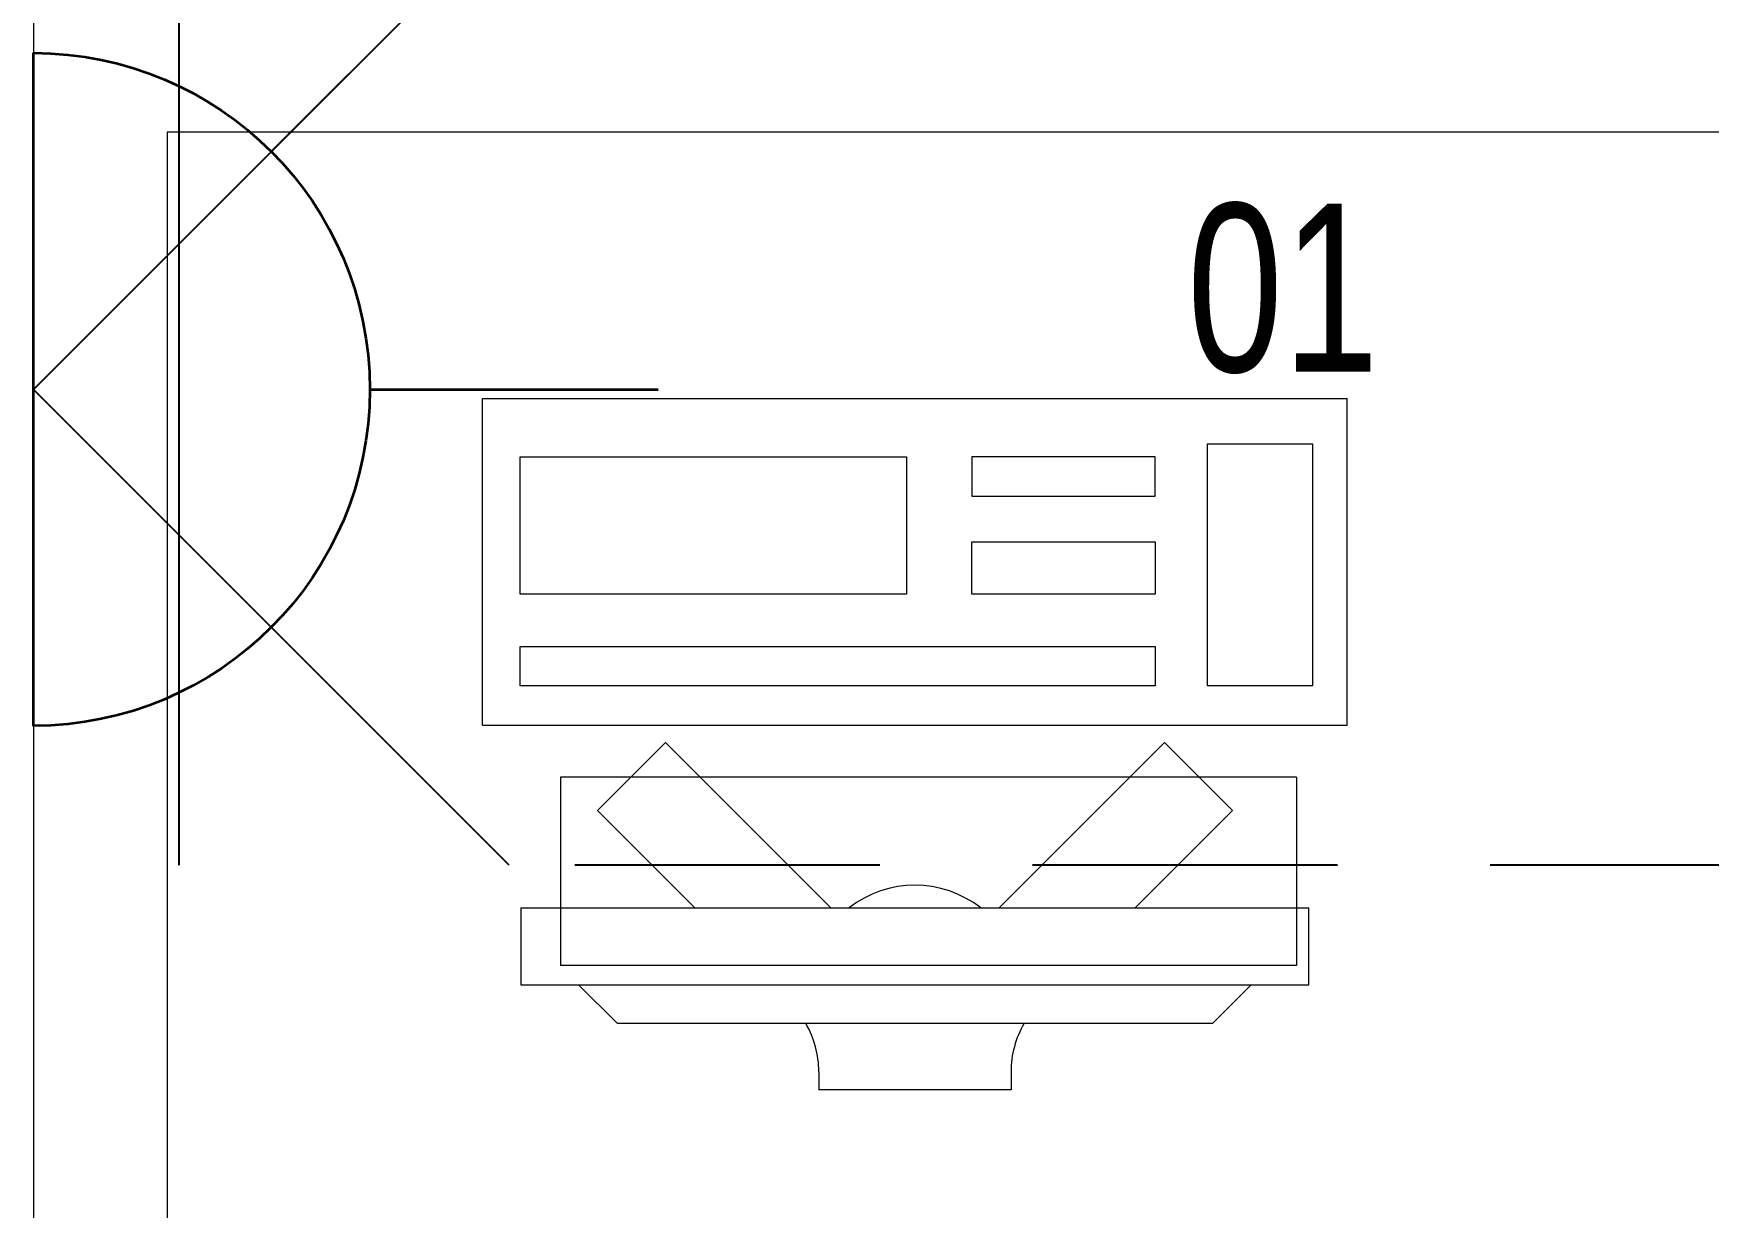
# Model space of a CAD drawing. Header units: inches. Extents: x -12418 to 57169, y -29325 to 19878.
# Drawn here: x 40997 to 41869, y -10051 to -9440 of the extents above; entities that cross this region are included whole.
import ezdxf
from ezdxf.enums import TextEntityAlignment as Align

# ---------------------------------------------------------------- set-up
doc = ezdxf.new("R2010")
doc.units = ezdxf.units.IN
doc.header["$LTSCALE"] = 25
doc.header["$MEASUREMENT"] = 0
doc.linetypes.add('DASHDOT', pattern=[25.4, 12.7, -6.35, 0, -6.35])
doc.linetypes.add('HIDDEN', pattern=[9.525, 6.35, -3.175])
doc.layers.get('0').update_dxf_attribs({"color": 8})
doc.layers.get('Defpoints').update_dxf_attribs({"color": 8})
for name, color, linetype, lineweight in [('00-Ground Floor$0$72_EGR_EQP_TAG', 142, 'Continuous', 5), ('00-Ground Floor$0$LOADING', 253, 'Continuous', 5), ('00-Ground Floor$0$Walls', 251, 'Continuous', 5), ('E-LITE-CLNG-CNDT', 6, 'DASHDOT', 35), ('E-LITE-EXIT-NUMB', 6, 'Continuous', 25), ('E-POWR-FLOR-CNDT', 6, 'HIDDEN', 25), ('E-POWR-WALL @ 100', 4, 'Continuous', 35)]:
    doc.layers.add(name, color=color, linetype=linetype, lineweight=lineweight)
doc.styles.add('00-Ground Floor$0$X3G_ENTITY_257CFD', font='swisscl.ttf', dxfattribs={"height": 200})
doc.styles.add('DC_Simplex', font='SIMPLEX.shx', dxfattribs={"width": 0.7})

# ---------------------------------------------------------------- blocks, each defined once
blk = doc.blocks.new('00-Ground Floor$0$GF21043-P')
at = {"color": 0}
for p, q in [((0.8, 0), (0.8, 0.75)), ((-0.8, 0), (0.8, 0))]:
    blk.add_line(p, q, dxfattribs=at)
blk = doc.blocks.new('00-Ground Floor$0$ITCWLS1-P')
at = {"layer": '00-Ground Floor$0$LOADING'}
for p, q in [((-0.17, 0.45), (-0.17, 0)), ((-0.17, 0.45), (0, 0.45)), ((0, 0.45), (0, 0)), ((-0.26509, 0.43, 0), (-0.30509, 0.43, 0)), ((-0.30509, 0.43, 0), (-0.30509, 0.02, 0)), ((-0.26509, 0.43, 0), (-0.26509, 0.02, 0)), ((-0.14957, 0.43047), (-0.12914, 0.43047)), ((-0.12914, 0.43047), (-0.12914, 0.40893)), ((-0.197, 0.40939), (-0.295, 0.40939)), ((-0.295, 0.02639), (-0.295, 0.40939)), ((-0.197, 0.02639), (-0.197, 0.40939)), ((-0.32509, 0.38, 0), (-0.30509, 0.4, 0)), ((-0.32509, 0.38, 0), (-0.32509, 0.07, 0)), ((-0.35032, 0.275), (-0.35961, 0.275)), ((-0.35961, 0.175), (-0.35961, 0.275)), ((-0.35032, 0.175), (-0.35961, 0.175)), ((-0.32509, 0.07, 0), (-0.30509, 0.05, 0)), ((-0.197, 0.02639), (-0.295, 0.02639)), ((-0.30509, 0.02, 0), (-0.26509, 0.02, 0)), ((-0.17, 0), (0, 0))]:
    blk.add_line(p, q, dxfattribs=at)
at = {"layer": '00-Ground Floor$0$LOADING', "extrusion": (2.48281e-10, 3.18408e-10, -1)}
for p, q in [((-0.26509, 0.33952), (-0.21443, 0.39019)), ((-0.17907, 0.35483), (-0.21443, 0.39019)), ((-0.26509, 0.26881), (-0.17907, 0.35483))]:
    blk.add_line(p, q, dxfattribs=at)
at = {"layer": '00-Ground Floor$0$LOADING', "extrusion": (2.48281e-10, -3.18408e-10, -1)}
for p, q in [((-0.26509, 0.18119), (-0.17907, 0.09517)), ((-0.26509, 0.11048), (-0.21443, 0.05981)), ((-0.17907, 0.09517), (-0.21443, 0.05981))]:
    blk.add_line(p, q, dxfattribs=at)
at = {"layer": '00-Ground Floor$0$LOADING'}
for points in [[(-0.12914, 0.40893), (-0.12914, 0.09996), (-0.14957, 0.09996), (-0.14957, 0.43047)], [(-0.14957, 0.09997), (-0.14957, 0.09997), (-0.14957, 0.09997), (-0.14957, 0.09997), (-0.14957, 0.09997), (-0.14957, 0.09997), (-0.14957, 0.09997), (-0.14957, 0.09997), (-0.14957, 0.09997)], [(-0.14957, 0.09997), (-0.14957, 0.09997), (-0.14957, 0.09997), (-0.14957, 0.09997), (-0.14957, 0.09997), (-0.14957, 0.09997), (-0.14957, 0.09997), (-0.14957, 0.09997), (-0.14957, 0.09997), (-0.14957, 0.09997), (-0.14957, 0.09997), (-0.14957, 0.09997), (-0.14957, 0.09997), (-0.14957, 0.09997), (-0.14957, 0.09997), (-0.14957, 0.09997), (-0.14957, 0.09997), (-0.14957, 0.09997)], [(-0.14957, 0.09996), (-0.14957, 0.09996), (-0.14957, 0.09996), (-0.14957, 0.09996), (-0.14957, 0.09996), (-0.14957, 0.09996), (-0.14957, 0.09996), (-0.14957, 0.09996), (-0.14957, 0.09996), (-0.14957, 0.09996)], [(-0.14957, 0.09996), (-0.14957, 0.09996), (-0.14957, 0.09996), (-0.14957, 0.09996), (-0.14957, 0.09996), (-0.14957, 0.09996), (-0.14957, 0.09996)], [(-0.14957, 0.09997), (-0.14957, 0.09997), (-0.14957, 0.09997), (-0.14957, 0.09997), (-0.14957, 0.09997), (-0.14957, 0.09997), (-0.14957, 0.09997), (-0.14957, 0.09997), (-0.14957, 0.09997), (-0.14957, 0.09997)], [(-0.14957, 0.09997), (-0.14957, 0.09997), (-0.14957, 0.09997), (-0.14957, 0.09997), (-0.14957, 0.09997), (-0.14957, 0.09997), (-0.14957, 0.09997), (-0.14957, 0.09997), (-0.14957, 0.09997), (-0.14957, 0.09997), (-0.14957, 0.09997), (-0.14957, 0.09997), (-0.14957, 0.09997), (-0.14957, 0.09997), (-0.14957, 0.09997)], [(-0.14957, 0.09997), (-0.14957, 0.09997), (-0.14957, 0.09997), (-0.14957, 0.09997), (-0.14957, 0.09997), (-0.14957, 0.09997), (-0.14957, 0.09997), (-0.14957, 0.09997), (-0.14957, 0.09997), (-0.14957, 0.09997)], [(-0.14957, 0.09997), (-0.14957, 0.09997), (-0.14957, 0.09997), (-0.14957, 0.09997), (-0.14957, 0.09997), (-0.14957, 0.09997), (-0.14957, 0.09997), (-0.14957, 0.09997), (-0.14957, 0.09997), (-0.14957, 0.09997)], [(-0.14957, 0.09996), (-0.14957, 0.09996), (-0.14957, 0.09996), (-0.14957, 0.09996), (-0.14957, 0.09996), (-0.14957, 0.09996), (-0.14957, 0.09996), (-0.14957, 0.09996), (-0.14957, 0.09996), (-0.14957, 0.09996), (-0.14957, 0.09996), (-0.14957, 0.09996), (-0.14957, 0.09996), (-0.14957, 0.09996), (-0.14957, 0.09996), (-0.14957, 0.09996), (-0.14957, 0.09996), (-0.14957, 0.09996), (-0.14957, 0.09997), (-0.14957, 0.09997), (-0.14957, 0.09997), (-0.14957, 0.09997), (-0.14957, 0.09997), (-0.14957, 0.09997), (-0.14957, 0.09997), (-0.14957, 0.09997), (-0.14957, 0.09997), (-0.14957, 0.09997), (-0.14957, 0.09997), (-0.14957, 0.09997), (-0.14957, 0.09997), (-0.14957, 0.09997), (-0.14956, 0.09997), (-0.14956, 0.09997), (-0.14956, 0.09997), (-0.14956, 0.09996), (-0.14956, 0.09996), (-0.14956, 0.09996), (-0.14956, 0.09996), (-0.14956, 0.09996), (-0.14956, 0.09996), (-0.14956, 0.09996), (-0.14956, 0.09996), (-0.14956, 0.09996), (-0.14956, 0.09996), (-0.14956, 0.09996), (-0.14956, 0.09996), (-0.14956, 0.09996), (-0.14957, 0.09996), (-0.14957, 0.09996), (-0.14957, 0.09996), (-0.14957, 0.09996), (-0.14957, 0.09996), (-0.14957, 0.09996)], [(-0.14957, 0.09996), (-0.14957, 0.09996), (-0.14957, 0.09996), (-0.14957, 0.09996), (-0.14957, 0.09996), (-0.14957, 0.09996), (-0.14957, 0.09996), (-0.14957, 0.09996), (-0.14957, 0.09996), (-0.14957, 0.09996), (-0.14957, 0.09997), (-0.14957, 0.09997), (-0.14957, 0.09997), (-0.14957, 0.09996), (-0.14957, 0.09996), (-0.14957, 0.09996), (-0.14957, 0.09996), (-0.14957, 0.09996), (-0.14957, 0.09996), (-0.14957, 0.09997), (-0.14957, 0.09997), (-0.14957, 0.09997), (-0.14957, 0.09997), (-0.14957, 0.09997), (-0.14957, 0.09997), (-0.14957, 0.09997), (-0.14957, 0.09997), (-0.14957, 0.09997), (-0.14957, 0.09997), (-0.14957, 0.09997), (-0.14957, 0.09997), (-0.14957, 0.09997), (-0.14957, 0.09997), (-0.14957, 0.09997), (-0.14957, 0.09997), (-0.14957, 0.09997), (-0.14957, 0.09997), (-0.14957, 0.09997), (-0.14957, 0.09997), (-0.14957, 0.09997), (-0.14957, 0.09997), (-0.14957, 0.09997), (-0.14957, 0.09997), (-0.14957, 0.09997), (-0.14957, 0.09997), (-0.14957, 0.09997), (-0.14957, 0.09997), (-0.14957, 0.09997), (-0.14957, 0.09997), (-0.14957, 0.09997), (-0.14957, 0.09997), (-0.14957, 0.09997), (-0.14957, 0.09997), (-0.14957, 0.09997), (-0.14957, 0.09997), (-0.14957, 0.09997), (-0.14957, 0.09997), (-0.14957, 0.09997), (-0.14957, 0.09997), (-0.14957, 0.09997), (-0.14957, 0.09997), (-0.14957, 0.09997), (-0.14957, 0.09997), (-0.14957, 0.09997), (-0.14957, 0.09997), (-0.14957, 0.09997), (-0.14957, 0.09997), (-0.14957, 0.09997), (-0.14957, 0.09997), (-0.14957, 0.09997), (-0.14957, 0.09997), (-0.14957, 0.09997), (-0.14957, 0.09997), (-0.14957, 0.09997), (-0.14957, 0.09997), (-0.14957, 0.09997), (-0.14957, 0.09997), (-0.14957, 0.09997), (-0.14957, 0.09997), (-0.14957, 0.09997), (-0.14956, 0.09997), (-0.14957, 0.09997), (-0.14957, 0.09997), (-0.14957, 0.09997), (-0.14957, 0.09997), (-0.14956, 0.09997), (-0.14957, 0.09997), (-0.14957, 0.09997), (-0.14957, 0.09997), (-0.14957, 0.09997), (-0.14957, 0.09997), (-0.14957, 0.09997), (-0.14957, 0.09997), (-0.14957, 0.09997), (-0.14957, 0.09997), (-0.14957, 0.09997), (-0.14956, 0.09997), (-0.14957, 0.09996), (-0.14957, 0.09996), (-0.14957, 0.09996), (-0.14956, 0.09996), (-0.14957, 0.09996), (-0.14957, 0.09996), (-0.14957, 0.09996), (-0.14957, 0.09996), (-0.14957, 0.09996), (-0.14957, 0.09996), (-0.14957, 0.09996), (-0.14957, 0.09996), (-0.14957, 0.09996), (-0.14957, 0.09996)], [(-0.14957, 0.09996), (-0.14957, 0.09996), (-0.14957, 0.09996), (-0.14957, 0.09996), (-0.14957, 0.09996), (-0.14957, 0.09996), (-0.14957, 0.09996), (-0.14957, 0.09996)], [(-0.14957, 0.09996), (-0.14957, 0.09996), (-0.14957, 0.09996), (-0.14957, 0.09996), (-0.14957, 0.09996), (-0.14957, 0.09996), (-0.14957, 0.09996), (-0.14957, 0.09996), (-0.14957, 0.09996), (-0.14957, 0.09996), (-0.14957, 0.09996), (-0.14957, 0.09996), (-0.14957, 0.09996), (-0.14957, 0.09996), (-0.14957, 0.09996), (-0.14957, 0.09996), (-0.14957, 0.09996), (-0.14957, 0.09996), (-0.14957, 0.09996), (-0.14957, 0.09996), (-0.14957, 0.09996), (-0.14957, 0.09996), (-0.14957, 0.09996), (-0.14957, 0.09996), (-0.14957, 0.09996), (-0.14957, 0.09996), (-0.14957, 0.09996), (-0.14957, 0.09996), (-0.14957, 0.09996), (-0.14957, 0.09996), (-0.14957, 0.09996), (-0.14957, 0.09996), (-0.14957, 0.09996), (-0.14957, 0.09996), (-0.14957, 0.09996), (-0.14957, 0.09996), (-0.14957, 0.09996), (-0.14957, 0.09996), (-0.14957, 0.09996), (-0.14957, 0.09996), (-0.14957, 0.09996), (-0.14957, 0.09996), (-0.14957, 0.09996), (-0.14957, 0.09996), (-0.14957, 0.09996), (-0.14957, 0.09996), (-0.14957, 0.09996), (-0.14957, 0.09996), (-0.14956, 0.09996), (-0.14956, 0.09996), (-0.14956, 0.09996), (-0.14956, 0.09996), (-0.14957, 0.09996), (-0.14957, 0.09996), (-0.14957, 0.09996), (-0.14957, 0.09996), (-0.14957, 0.09996), (-0.14957, 0.09996), (-0.14956, 0.09996), (-0.14957, 0.09996), (-0.14957, 0.09996), (-0.14957, 0.09996), (-0.14957, 0.09996), (-0.14957, 0.09996), (-0.14957, 0.09996), (-0.14957, 0.09996), (-0.14957, 0.09996), (-0.14957, 0.09996), (-0.14957, 0.09996), (-0.14956, 0.09996), (-0.14956, 0.09996), (-0.14957, 0.09996), (-0.14957, 0.09996), (-0.14957, 0.09996), (-0.14957, 0.09996), (-0.14957, 0.09996), (-0.14957, 0.09996), (-0.14957, 0.09996), (-0.14957, 0.09996), (-0.14957, 0.09996), (-0.14957, 0.09996), (-0.14957, 0.09996), (-0.14957, 0.09996), (-0.14957, 0.09996), (-0.14957, 0.09996), (-0.14957, 0.09996), (-0.14957, 0.09996), (-0.14957, 0.09996), (-0.14957, 0.09996)], [(-0.14957, 0.09996), (-0.14957, 0.09996), (-0.14957, 0.09996), (-0.14957, 0.09996), (-0.14957, 0.09996), (-0.14957, 0.09996), (-0.14957, 0.09996), (-0.14957, 0.09996), (-0.14957, 0.09996), (-0.14957, 0.09996), (-0.14957, 0.09996), (-0.14957, 0.09996)], [(-0.14957, 0.09996), (-0.14957, 0.09996), (-0.14956, 0.09996), (-0.14956, 0.09996), (-0.14956, 0.09996), (-0.14956, 0.09996), (-0.14957, 0.09996)], [(-0.14957, 0.09996), (-0.14957, 0.09996), (-0.14957, 0.09996), (-0.14957, 0.09996), (-0.14957, 0.09996), (-0.14957, 0.09996), (-0.14957, 0.09996), (-0.14957, 0.09996), (-0.14957, 0.09996), (-0.14956, 0.09996), (-0.14956, 0.09996), (-0.14956, 0.09996), (-0.14956, 0.09996), (-0.14956, 0.09996), (-0.14956, 0.09996), (-0.14956, 0.09996), (-0.14957, 0.09996)]]:
    blk.add_lwpolyline(points, dxfattribs=at)
for points in [[(-0.1019, 0.43047), (-0.03039, 0.43047), (-0.03039, 0.22944), (-0.1019, 0.22944)], [(-0.1019, 0.19536), (-0.07466, 0.19536), (-0.07466, 0.09996), (-0.1019, 0.09996)], [(-0.03039, 0.19536), (-0.05082, 0.19536), (-0.05082, 0.09996), (-0.03039, 0.09996)], [(-0.14956, 0.09996), (-0.14956, 0.09996), (-0.14956, 0.09996), (-0.14956, 0.09996), (-0.14956, 0.09996), (-0.14956, 0.09996), (-0.14956, 0.09996), (-0.14956, 0.09996), (-0.14957, 0.09996), (-0.14957, 0.09996), (-0.14957, 0.09996), (-0.14957, 0.09996), (-0.14957, 0.09996), (-0.14957, 0.09996), (-0.14957, 0.09996), (-0.14957, 0.09996), (-0.14957, 0.09996), (-0.14957, 0.09996), (-0.14957, 0.09996), (-0.14957, 0.09996), (-0.14957, 0.09996), (-0.14957, 0.09996), (-0.14957, 0.09996), (-0.14957, 0.09996), (-0.14957, 0.09996), (-0.14957, 0.09996), (-0.14957, 0.09996), (-0.14957, 0.09996), (-0.14957, 0.09996), (-0.14957, 0.09996), (-0.14957, 0.09996), (-0.14957, 0.09996), (-0.14957, 0.09996), (-0.14957, 0.09996), (-0.14957, 0.09996), (-0.14957, 0.09996), (-0.14957, 0.09996), (-0.14957, 0.09996), (-0.14957, 0.09996), (-0.14957, 0.09996), (-0.14957, 0.09996), (-0.14957, 0.09996), (-0.14957, 0.09996), (-0.14957, 0.09996), (-0.14957, 0.09996), (-0.14957, 0.09996), (-0.14957, 0.09996), (-0.14957, 0.09996), (-0.14957, 0.09996), (-0.14957, 0.09996), (-0.14957, 0.09996), (-0.14957, 0.09996), (-0.14957, 0.09996), (-0.14957, 0.09996), (-0.14957, 0.09996), (-0.14957, 0.09996), (-0.14957, 0.09996), (-0.14956, 0.09996), (-0.14956, 0.09996), (-0.14956, 0.09996), (-0.14956, 0.09996), (-0.14956, 0.09996), (-0.14956, 0.09996), (-0.14956, 0.09996), (-0.14956, 0.09996), (-0.14956, 0.09996), (-0.14956, 0.09996), (-0.14956, 0.09996), (-0.14956, 0.09996), (-0.14956, 0.09996), (-0.14956, 0.09996), (-0.14956, 0.09996), (-0.14956, 0.09996), (-0.14956, 0.09996), (-0.14956, 0.09996), (-0.14956, 0.09996), (-0.14956, 0.09996), (-0.14956, 0.09996), (-0.14956, 0.09996), (-0.14956, 0.09996), (-0.14956, 0.09996), (-0.14956, 0.09996), (-0.14956, 0.09996), (-0.14956, 0.09996), (-0.14956, 0.09996), (-0.14956, 0.09996), (-0.14956, 0.09996), (-0.14956, 0.09996), (-0.14956, 0.09996), (-0.14957, 0.09996), (-0.14957, 0.09996), (-0.14957, 0.09996), (-0.14957, 0.09996), (-0.14957, 0.09996), (-0.14957, 0.09996), (-0.14957, 0.09996), (-0.14957, 0.09996), (-0.14957, 0.09996), (-0.14957, 0.09996), (-0.14957, 0.09996), (-0.14957, 0.09996), (-0.14957, 0.09996), (-0.14957, 0.09996), (-0.14957, 0.09996), (-0.14957, 0.09996), (-0.14957, 0.09996), (-0.14957, 0.09996), (-0.14957, 0.09996), (-0.14957, 0.09996), (-0.14957, 0.09996), (-0.14957, 0.09996), (-0.14957, 0.09996), (-0.14957, 0.09996), (-0.14957, 0.09996), (-0.14957, 0.09996), (-0.14957, 0.09996), (-0.14957, 0.09996), (-0.14957, 0.09996), (-0.14957, 0.09996), (-0.14957, 0.09996), (-0.14957, 0.09996), (-0.14957, 0.09996), (-0.14957, 0.09996), (-0.14957, 0.09996), (-0.14957, 0.09996), (-0.14957, 0.09996), (-0.14957, 0.09996), (-0.14957, 0.09996), (-0.14957, 0.09996), (-0.14957, 0.09996), (-0.14957, 0.09996), (-0.14957, 0.09996), (-0.14957, 0.09996), (-0.14957, 0.09996), (-0.14957, 0.09996), (-0.14957, 0.09996), (-0.14957, 0.09996), (-0.14957, 0.09996), (-0.14957, 0.09996), (-0.14957, 0.09996), (-0.14957, 0.09996), (-0.14957, 0.09996), (-0.14957, 0.09996), (-0.14957, 0.09996), (-0.14957, 0.09996), (-0.14957, 0.09996), (-0.14957, 0.09996), (-0.14957, 0.09996), (-0.14957, 0.09996), (-0.14957, 0.09996), (-0.14957, 0.09996), (-0.14957, 0.09996), (-0.14957, 0.09996), (-0.14957, 0.09996), (-0.14956, 0.09996), (-0.14956, 0.09996), (-0.14956, 0.09996), (-0.14956, 0.09996), (-0.14956, 0.09996), (-0.14956, 0.09996), (-0.14956, 0.09996), (-0.14956, 0.09996), (-0.14956, 0.09996), (-0.14956, 0.09996), (-0.14956, 0.09996), (-0.14956, 0.09996), (-0.14956, 0.09996), (-0.14956, 0.09996), (-0.14956, 0.09996), (-0.14956, 0.09996), (-0.14956, 0.09996), (-0.14956, 0.09996), (-0.14956, 0.09996), (-0.14956, 0.09996), (-0.14956, 0.09996), (-0.14956, 0.09996), (-0.14956, 0.09996), (-0.14956, 0.09996), (-0.14956, 0.09996), (-0.14956, 0.09996), (-0.14956, 0.09996), (-0.14956, 0.09996), (-0.14956, 0.09996), (-0.14956, 0.09996), (-0.14956, 0.09996), (-0.14956, 0.09996), (-0.14956, 0.09996), (-0.14956, 0.09996), (-0.14956, 0.09996), (-0.14956, 0.09996), (-0.14956, 0.09996), (-0.14956, 0.09996), (-0.14956, 0.09996), (-0.14956, 0.09996), (-0.14956, 0.09996), (-0.14956, 0.09996), (-0.14956, 0.09996), (-0.14956, 0.09996), (-0.14956, 0.09996), (-0.14956, 0.09996), (-0.14956, 0.09996), (-0.14957, 0.09996), (-0.14957, 0.09996), (-0.14957, 0.09996), (-0.14957, 0.09996), (-0.14957, 0.09996), (-0.14957, 0.09996), (-0.14957, 0.09996), (-0.14957, 0.09996), (-0.14957, 0.09996), (-0.14957, 0.09996), (-0.14957, 0.09996), (-0.14957, 0.09996), (-0.14957, 0.09996), (-0.14957, 0.09996), (-0.14957, 0.09996), (-0.14957, 0.09996), (-0.14957, 0.09996), (-0.14957, 0.09996), (-0.14957, 0.09996), (-0.14957, 0.09996), (-0.14957, 0.09996), (-0.14957, 0.09996), (-0.14957, 0.09996), (-0.14957, 0.09996), (-0.14957, 0.09996), (-0.14957, 0.09996), (-0.14957, 0.09996), (-0.14957, 0.09996), (-0.14957, 0.09996), (-0.14957, 0.09996), (-0.14957, 0.09996), (-0.14957, 0.09996), (-0.14957, 0.09996), (-0.14957, 0.09996), (-0.14956, 0.09996), (-0.14956, 0.09996), (-0.14956, 0.09996), (-0.14956, 0.09996), (-0.14956, 0.09996), (-0.14956, 0.09996), (-0.14956, 0.09996), (-0.14956, 0.09996), (-0.14956, 0.09996), (-0.14956, 0.09996), (-0.14956, 0.09996), (-0.14956, 0.09996), (-0.14956, 0.09996), (-0.14956, 0.09996), (-0.14956, 0.09996), (-0.14956, 0.09996), (-0.14956, 0.09996), (-0.14956, 0.09996), (-0.14956, 0.09996), (-0.14956, 0.09996), (-0.14956, 0.09996), (-0.14956, 0.09996), (-0.14956, 0.09996), (-0.14956, 0.09996), (-0.14956, 0.09996), (-0.14956, 0.09996), (-0.14956, 0.09996), (-0.14956, 0.09996), (-0.14956, 0.09996), (-0.14956, 0.09996), (-0.14956, 0.09996), (-0.14956, 0.09996), (-0.14956, 0.09996), (-0.14956, 0.09996), (-0.14956, 0.09996), (-0.14956, 0.09996), (-0.14956, 0.09996), (-0.14956, 0.09996), (-0.14956, 0.09996), (-0.14956, 0.09996), (-0.14956, 0.09996), (-0.14956, 0.09996)], [(-0.14957, 0.09996), (-0.14957, 0.09996), (-0.14957, 0.09996), (-0.14957, 0.09996), (-0.14957, 0.09996), (-0.14957, 0.09996), (-0.14957, 0.09996), (-0.14957, 0.09996), (-0.14957, 0.09996), (-0.14957, 0.09996), (-0.14957, 0.09996), (-0.14957, 0.09996), (-0.14957, 0.09996), (-0.14957, 0.09996), (-0.14957, 0.09996), (-0.14957, 0.09996), (-0.14957, 0.09996), (-0.14957, 0.09996), (-0.14957, 0.09996), (-0.14957, 0.09996), (-0.14957, 0.09996), (-0.14957, 0.09996), (-0.14957, 0.09996), (-0.14957, 0.09996), (-0.14957, 0.09996), (-0.14957, 0.09996), (-0.14957, 0.09996), (-0.14957, 0.09996), (-0.14957, 0.09996), (-0.14957, 0.09996), (-0.14957, 0.09996), (-0.14957, 0.09996), (-0.14957, 0.09996), (-0.14957, 0.09996), (-0.14957, 0.09996), (-0.14957, 0.09996), (-0.14957, 0.09996), (-0.14957, 0.09996), (-0.14957, 0.09996), (-0.14957, 0.09996), (-0.14957, 0.09996), (-0.14957, 0.09996), (-0.14957, 0.09996), (-0.14957, 0.09996), (-0.14957, 0.09996), (-0.14957, 0.09996), (-0.14957, 0.09996), (-0.14957, 0.09996), (-0.14957, 0.09996), (-0.14957, 0.09996), (-0.14957, 0.09996), (-0.14957, 0.09996), (-0.14957, 0.09996), (-0.14957, 0.09996), (-0.14957, 0.09996), (-0.14957, 0.09996), (-0.14957, 0.09996), (-0.14957, 0.09996), (-0.14957, 0.09996), (-0.14957, 0.09996), (-0.14957, 0.09996), (-0.14957, 0.09996), (-0.14957, 0.09996), (-0.14957, 0.09996), (-0.14957, 0.09996), (-0.14957, 0.09996), (-0.14957, 0.09996), (-0.14957, 0.09996), (-0.14957, 0.09996), (-0.14957, 0.09996), (-0.14957, 0.09996), (-0.14957, 0.09996), (-0.14957, 0.09996), (-0.14957, 0.09996), (-0.14957, 0.09996), (-0.14957, 0.09996), (-0.14957, 0.09996), (-0.14957, 0.09996), (-0.14957, 0.09996), (-0.14957, 0.09996), (-0.14957, 0.09996), (-0.14957, 0.09996), (-0.14957, 0.09996), (-0.14957, 0.09996), (-0.14957, 0.09996), (-0.14957, 0.09996), (-0.14957, 0.09996), (-0.14957, 0.09996), (-0.14957, 0.09996), (-0.14957, 0.09996), (-0.14957, 0.09996), (-0.14957, 0.09996), (-0.14957, 0.09996), (-0.14957, 0.09996), (-0.14957, 0.09996), (-0.14957, 0.09996), (-0.14957, 0.09996), (-0.14957, 0.09996), (-0.14957, 0.09996), (-0.14957, 0.09996), (-0.14957, 0.09996), (-0.14957, 0.09996), (-0.14957, 0.09996), (-0.14957, 0.09996), (-0.14957, 0.09996), (-0.14957, 0.09996), (-0.14957, 0.09996), (-0.14957, 0.09996), (-0.14957, 0.09996), (-0.14957, 0.09996), (-0.14957, 0.09996), (-0.14957, 0.09996), (-0.14957, 0.09996), (-0.14957, 0.09996), (-0.14957, 0.09996), (-0.14957, 0.09996), (-0.14957, 0.09996), (-0.14957, 0.09996), (-0.14957, 0.09996), (-0.14957, 0.09996), (-0.14957, 0.09996), (-0.14957, 0.09996), (-0.14957, 0.09996), (-0.14957, 0.09996), (-0.14957, 0.09996), (-0.14957, 0.09996), (-0.14957, 0.09996), (-0.14957, 0.09996), (-0.14957, 0.09996), (-0.14957, 0.09996), (-0.14957, 0.09996), (-0.14957, 0.09996), (-0.14957, 0.09996), (-0.14957, 0.09996), (-0.14957, 0.09996), (-0.14957, 0.09996), (-0.14957, 0.09996), (-0.14957, 0.09996), (-0.14957, 0.09996), (-0.14957, 0.09996), (-0.14957, 0.09996), (-0.14957, 0.09996), (-0.14957, 0.09996), (-0.14957, 0.09996), (-0.14957, 0.09996), (-0.14957, 0.09996), (-0.14957, 0.09996), (-0.14957, 0.09996), (-0.14957, 0.09996), (-0.14957, 0.09996), (-0.14957, 0.09996), (-0.14957, 0.09996), (-0.14957, 0.09996), (-0.14957, 0.09996), (-0.14957, 0.09996), (-0.14957, 0.09996), (-0.14957, 0.09996), (-0.14957, 0.09996), (-0.14957, 0.09996), (-0.14957, 0.09996), (-0.14957, 0.09996), (-0.14957, 0.09996), (-0.14957, 0.09996), (-0.14957, 0.09996), (-0.14957, 0.09996), (-0.14957, 0.09996), (-0.14957, 0.09996), (-0.14957, 0.09996), (-0.14957, 0.09996), (-0.14957, 0.09996), (-0.14957, 0.09996), (-0.14957, 0.09996), (-0.14957, 0.09996), (-0.14957, 0.09996), (-0.14957, 0.09996), (-0.14957, 0.09996), (-0.14957, 0.09996), (-0.14957, 0.09996), (-0.14957, 0.09996), (-0.14957, 0.09996), (-0.14957, 0.09996), (-0.14957, 0.09996), (-0.14957, 0.09996), (-0.14957, 0.09996), (-0.14957, 0.09996), (-0.14957, 0.09996), (-0.14957, 0.09996), (-0.14957, 0.09996), (-0.14957, 0.09996), (-0.14957, 0.09996), (-0.14957, 0.09996), (-0.14957, 0.09996), (-0.14957, 0.09996), (-0.14957, 0.09996), (-0.14957, 0.09996), (-0.14957, 0.09996), (-0.14957, 0.09996), (-0.14957, 0.09996), (-0.14957, 0.09996), (-0.14957, 0.09996), (-0.14957, 0.09996), (-0.14957, 0.09996), (-0.14957, 0.09996), (-0.14957, 0.09996), (-0.14957, 0.09996), (-0.14957, 0.09996), (-0.14957, 0.09996), (-0.14957, 0.09996), (-0.14957, 0.09996), (-0.14957, 0.09996), (-0.14957, 0.09996), (-0.14957, 0.09996), (-0.14957, 0.09996), (-0.14957, 0.09996)], [(-0.14957, 0.09996), (-0.14957, 0.09996), (-0.14957, 0.09996), (-0.14957, 0.09996), (-0.14957, 0.09996), (-0.14957, 0.09996), (-0.14957, 0.09996), (-0.14957, 0.09996), (-0.14957, 0.09996), (-0.14957, 0.09996), (-0.14957, 0.09996), (-0.14957, 0.09996), (-0.14957, 0.09996), (-0.14957, 0.09996), (-0.14957, 0.09996), (-0.14957, 0.09996), (-0.14957, 0.09996), (-0.14957, 0.09996), (-0.14957, 0.09996), (-0.14957, 0.09996), (-0.14957, 0.09996), (-0.14957, 0.09996), (-0.14957, 0.09996), (-0.14957, 0.09996), (-0.14957, 0.09996), (-0.14957, 0.09996), (-0.14957, 0.09996), (-0.14957, 0.09996), (-0.14957, 0.09996), (-0.14957, 0.09996), (-0.14957, 0.09996), (-0.14957, 0.09996), (-0.14957, 0.09996), (-0.14957, 0.09996), (-0.14957, 0.09996), (-0.14957, 0.09996), (-0.14957, 0.09996), (-0.14957, 0.09996), (-0.14957, 0.09996), (-0.14957, 0.09996), (-0.14957, 0.09996), (-0.14957, 0.09996), (-0.14957, 0.09996), (-0.14957, 0.09996), (-0.14957, 0.09996), (-0.14957, 0.09996), (-0.14957, 0.09996), (-0.14957, 0.09996), (-0.14957, 0.09996), (-0.14957, 0.09996), (-0.14957, 0.09996), (-0.14957, 0.09996), (-0.14957, 0.09996), (-0.14957, 0.09996), (-0.14957, 0.09996), (-0.14957, 0.09996), (-0.14957, 0.09996), (-0.14957, 0.09996), (-0.14957, 0.09996), (-0.14957, 0.09996), (-0.14957, 0.09996), (-0.14957, 0.09996), (-0.14957, 0.09996), (-0.14957, 0.09996), (-0.14957, 0.09996), (-0.14957, 0.09996), (-0.14957, 0.09996), (-0.14957, 0.09996), (-0.14957, 0.09996), (-0.14957, 0.09996), (-0.14957, 0.09996), (-0.14957, 0.09996), (-0.14957, 0.09996), (-0.14957, 0.09996), (-0.14957, 0.09996), (-0.14957, 0.09996), (-0.14957, 0.09996), (-0.14957, 0.09996), (-0.14957, 0.09996), (-0.14957, 0.09996), (-0.14957, 0.09996), (-0.14957, 0.09996), (-0.14957, 0.09996), (-0.14957, 0.09996), (-0.14957, 0.09996), (-0.14957, 0.09996), (-0.14957, 0.09996), (-0.14957, 0.09996), (-0.14957, 0.09996), (-0.14957, 0.09996), (-0.14957, 0.09996), (-0.14957, 0.09996), (-0.14957, 0.09996), (-0.14957, 0.09996), (-0.14957, 0.09996), (-0.14957, 0.09996), (-0.14957, 0.09996), (-0.14957, 0.09996), (-0.14957, 0.09996), (-0.14957, 0.09996), (-0.14957, 0.09996), (-0.14957, 0.09996), (-0.14957, 0.09996), (-0.14957, 0.09996), (-0.14957, 0.09996), (-0.14957, 0.09996), (-0.14957, 0.09996), (-0.14957, 0.09996), (-0.14957, 0.09996), (-0.14957, 0.09996), (-0.14957, 0.09996), (-0.14957, 0.09996), (-0.14957, 0.09996), (-0.14957, 0.09996), (-0.14957, 0.09996), (-0.14957, 0.09996), (-0.14957, 0.09996), (-0.14957, 0.09996), (-0.14957, 0.09996), (-0.14957, 0.09996), (-0.14957, 0.09996), (-0.14957, 0.09996), (-0.14957, 0.09996), (-0.14957, 0.09996), (-0.14957, 0.09996), (-0.14957, 0.09996), (-0.14957, 0.09996), (-0.14957, 0.09996), (-0.14957, 0.09996), (-0.14957, 0.09996), (-0.14957, 0.09996), (-0.14957, 0.09996), (-0.14957, 0.09996), (-0.14957, 0.09996), (-0.14957, 0.09996), (-0.14957, 0.09996), (-0.14957, 0.09996), (-0.14957, 0.09996), (-0.14957, 0.09996), (-0.14957, 0.09996), (-0.14957, 0.09996), (-0.14957, 0.09996), (-0.14957, 0.09996), (-0.14957, 0.09996), (-0.14957, 0.09996), (-0.14957, 0.09996), (-0.14957, 0.09996), (-0.14957, 0.09996), (-0.14957, 0.09996), (-0.14957, 0.09996), (-0.14957, 0.09996), (-0.14957, 0.09996), (-0.14957, 0.09996), (-0.14957, 0.09996), (-0.14957, 0.09996), (-0.14957, 0.09996), (-0.14957, 0.09996), (-0.14957, 0.09996), (-0.14957, 0.09996), (-0.14957, 0.09996), (-0.14957, 0.09996), (-0.14957, 0.09996), (-0.14957, 0.09996), (-0.14957, 0.09996), (-0.14957, 0.09996), (-0.14957, 0.09996), (-0.14957, 0.09996), (-0.14957, 0.09996), (-0.14957, 0.09996), (-0.14957, 0.09996), (-0.14957, 0.09996), (-0.14957, 0.09996), (-0.14957, 0.09996), (-0.14957, 0.09996), (-0.14957, 0.09996), (-0.14957, 0.09996), (-0.14957, 0.09996), (-0.14957, 0.09996), (-0.14957, 0.09996), (-0.14957, 0.09996), (-0.14957, 0.09996), (-0.14957, 0.09996), (-0.14957, 0.09996), (-0.14957, 0.09996), (-0.14957, 0.09996), (-0.14957, 0.09996), (-0.14957, 0.09996), (-0.14957, 0.09996), (-0.14957, 0.09996), (-0.14957, 0.09996), (-0.14957, 0.09996), (-0.14957, 0.09996), (-0.14957, 0.09996), (-0.14957, 0.09996), (-0.14957, 0.09996), (-0.14957, 0.09996), (-0.14957, 0.09996), (-0.14957, 0.09996), (-0.14957, 0.09996), (-0.14957, 0.09996), (-0.14957, 0.09996), (-0.14957, 0.09996), (-0.14957, 0.09996), (-0.14957, 0.09996), (-0.14957, 0.09996), (-0.14957, 0.09996), (-0.14957, 0.09996), (-0.14957, 0.09996), (-0.14957, 0.09996), (-0.14957, 0.09996), (-0.14957, 0.09996), (-0.14957, 0.09996), (-0.14957, 0.09996), (-0.14957, 0.09996), (-0.14957, 0.09996), (-0.14957, 0.09996), (-0.14957, 0.09996), (-0.14957, 0.09996), (-0.14957, 0.09996)], [(-0.14957, 0.0727), (-0.02358, 0.0727), (-0.02358, 0.01818), (-0.14957, 0.01818)]]:
    blk.add_lwpolyline(points, close=True, dxfattribs=at)
for centre, radius, start, end in [((-0.35032, 0.325), 0.05, 270, 300.30934), ((-0.3089, 0.225), 0.05564, 321.94311, 38.05689), ((-0.35032, 0.125), 0.05, 59.69066, 90)]:
    blk.add_arc(centre, radius, start, end, dxfattribs=at)
blk = doc.blocks.new('00-Ground Floor')
at = {"layer": '00-Ground Floor$0$Walls'}
blk.add_line((40997.13, -8847.43, 0), (40997.13, -12867.43, 0), dxfattribs=at)
at = {"layer": '00-Ground Floor$0$LOADING', "extrusion": (2.24019e-05, 2.3432e-18, 1), "xscale": 1000, "yscale": 1000, "zscale": 1000, "rotation": 180}
blk.add_blockref('00-Ground Floor$0$GF21043-P', (41866.6, -9491.72, 0.92), dxfattribs=at)
at = {"layer": '00-Ground Floor$0$LOADING', "extrusion": (-1.94018e-16, 8.01373e-06, 1), "xscale": 1000.000000000009, "yscale": 1000.000000000009, "zscale": 1000.000000000009, "rotation": 90.0000000064647}
blk.add_blockref('00-Ground Floor$0$ITCWLS1-P', (41680.77, -9630.27, -0.09), dxfattribs=at)
at = {"layer": '00-Ground Floor$0$72_EGR_EQP_TAG', "insert": (41647.26, -9528.93, -0.01), "char_height": 87.473, "attachment_point": 2, "style": '00-Ground Floor$0$X3G_ENTITY_257CFD'}
blk.add_mtext('01', dxfattribs=at)
blk = doc.blocks.new('*U30')
blk.add_line((0, 1.75), (0, 3.25))
blk.add_lwpolyline([(1.75, 0, 1), (-1.75, 0)], format="xyb", close=True)
at = {"layer": 'Defpoints'}
for p, q in [((-2.4749, 2.4749), (0, 0)), ((2.4749, 2.4749), (0, 0)), ((-2.4749, 0.7582), (2.4749, 0.7582))]:
    blk.add_line(p, q, dxfattribs=at)
at = {"layer": 'E-LITE-EXIT-NUMB', "style": 'DC_Simplex', "width": 0.7, "flags": 8}
blk.add_attdef('TYPE', text='', height=2, rotation=360, dxfattribs=at).set_placement((-2.682, 5.2383), align=Align.RIGHT)
blk.add_attdef('CIRCUIT', (2.682, 5.2383), '', height=2, rotation=360, dxfattribs=at)

msp = doc.modelspace()

# ---------------------------------------------------------------- linework, layer by layer
at = {"layer": 'E-POWR-FLOR-CNDT', "elevation": 0}
for points in [[(42302.88, -8971.17), (42201.1, -9072.95, -0.198912), (42148.07, -9094.91), (41319.61, -9094.91, 0.414214), (41244.61, -9169.91), (41244.61, -9347.06, -0.198912), (41222.65, -9400.09), (41120.87, -9501.87)], [(42587.13, -12742.04), (42465.03, -12619.94), (42465.03, -9948.1, 0.414214), (42390.03, -9873.1), (41244.61, -9873.1), (41120.87, -9749.36)]]:
    msp.add_lwpolyline(points, format="xyb", dxfattribs=at)

# ---------------------------------------------------------------- block references
at = {"layer": 'E-LITE-CLNG-CNDT'}
msp.add_blockref('00-Ground Floor', (0, 0), dxfattribs=at)
at = {"layer": 'E-POWR-WALL @ 100', "xscale": -100, "yscale": 100, "zscale": 100, "rotation": 270}
msp.add_blockref('*U30', (40997.13, -9625.61, 0), dxfattribs=at)

doc.saveas('drawing.dxf')
